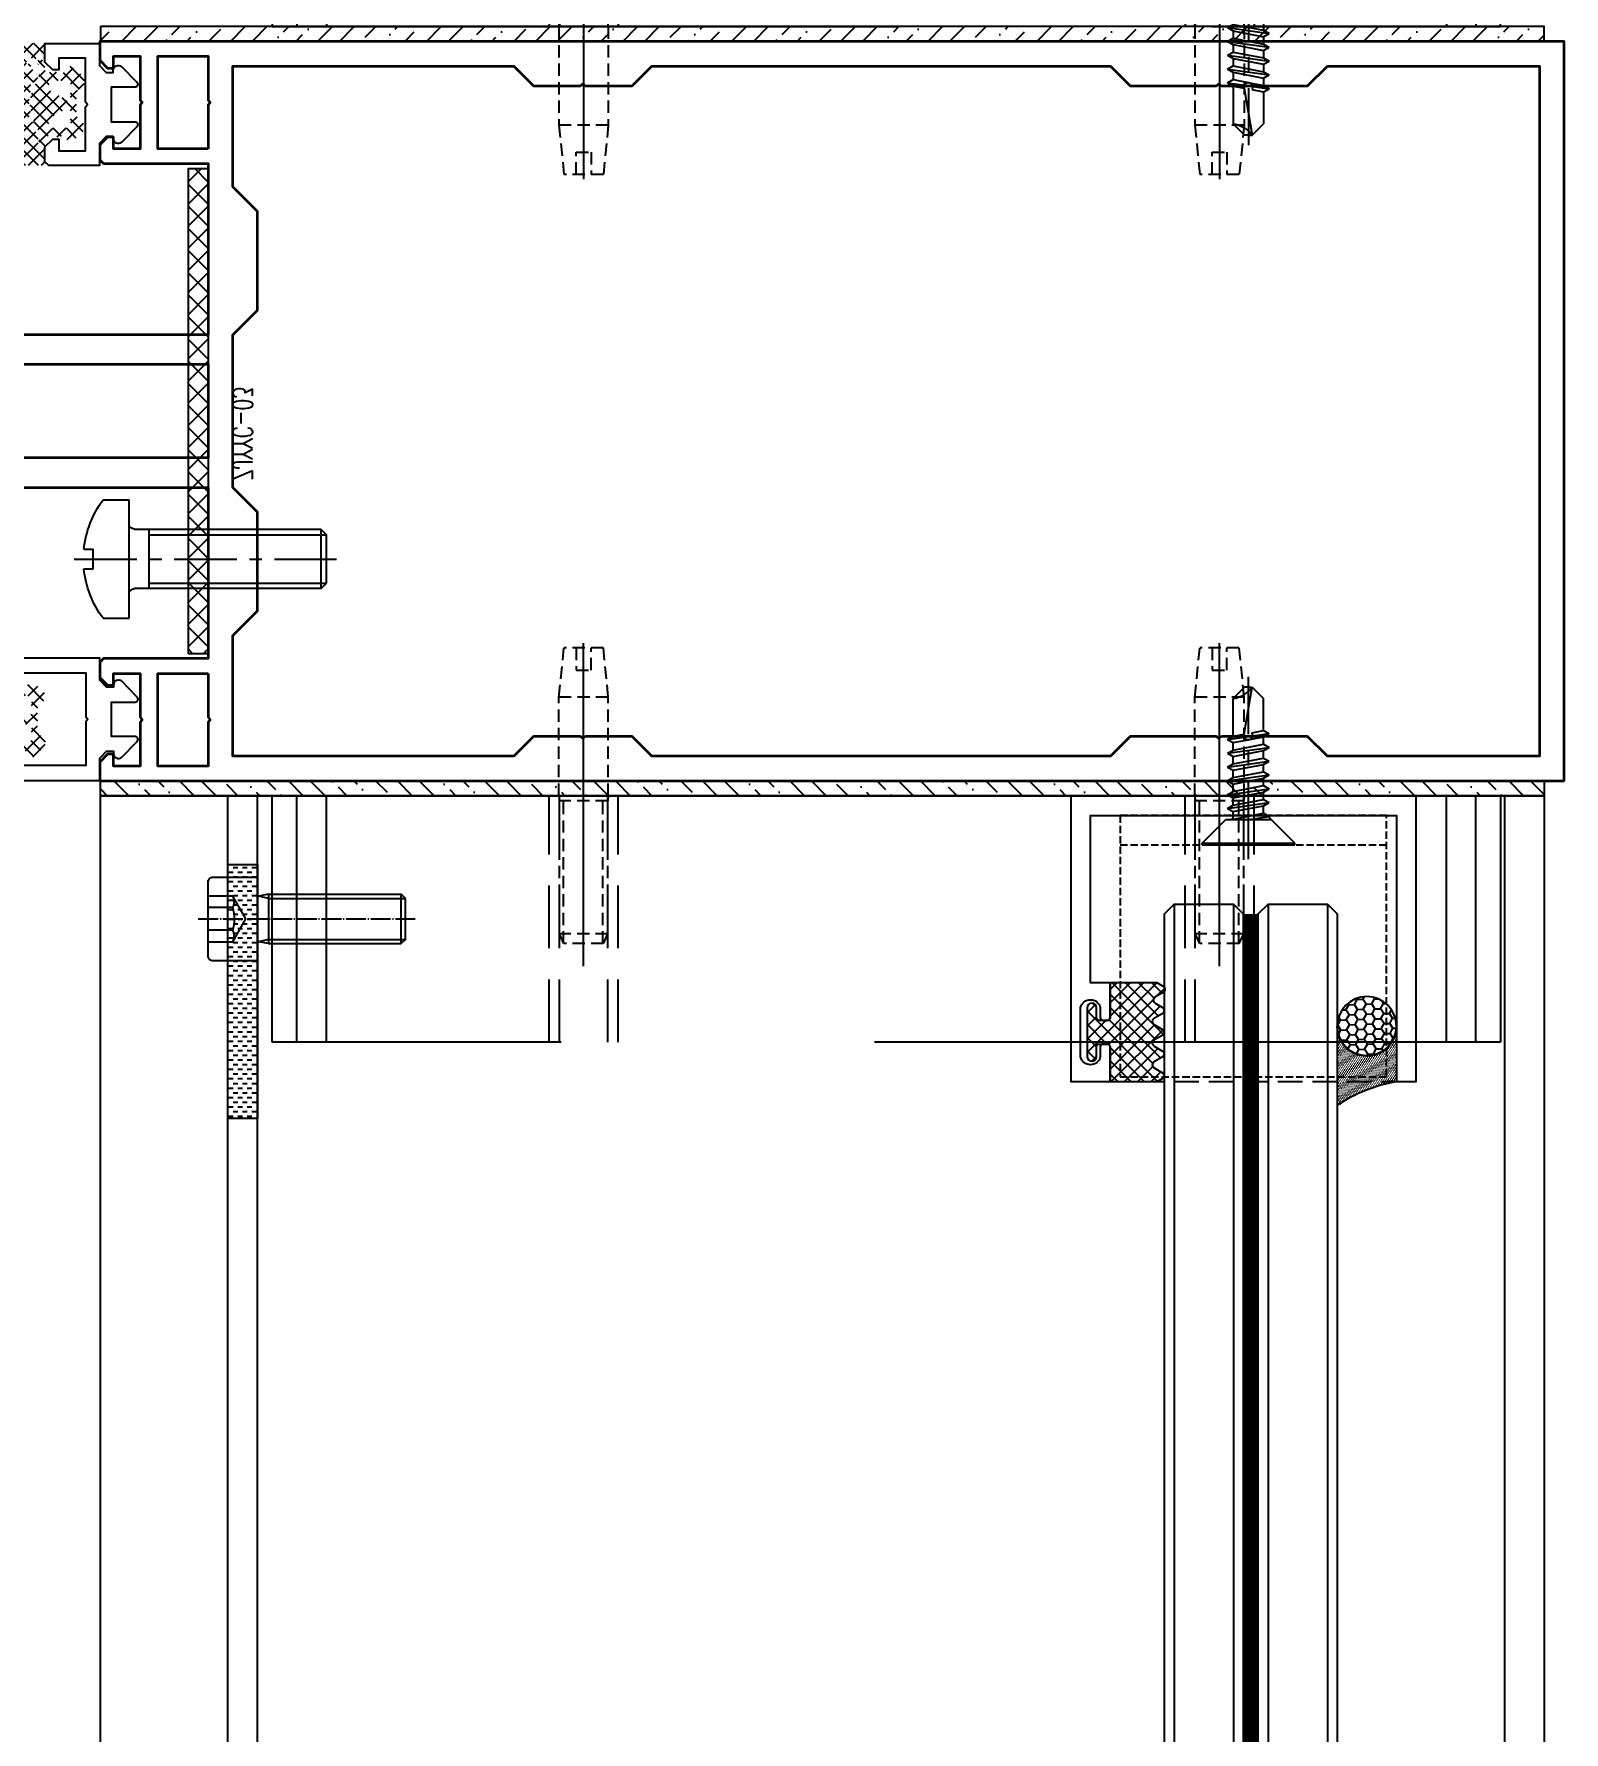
# Model space of a CAD drawing. Header units: inches. Extents: x 24920 to 61775, y 10942 to 38819.
# Drawn here: x 56619 to 56774.1, y 27935.2 to 28107.5 of the extents above; entities that cross this region are included whole.
import ezdxf

# ---------------------------------------------------------------- set-up
doc = ezdxf.new("R2010")
doc.units = ezdxf.units.IN
doc.header["$MEASUREMENT"] = 0
for name, pattern in [('__DASH', [0.35, 0.25, -0.1]), ('CENTER', [50.8, 31.75, -6.35, 6.35, -6.35]), ('DASH', [0.35, 0.25, -0.1]), ('DOTE', [2.42, 2, -0.2, 0.02, -0.2]), ('HIDDEN', [9.525, 6.35, -3.175]), ('HIDDEN2', [0.1875, 0.125, -0.0625])]:
    doc.linetypes.add(name, pattern=pattern)
for name, color, linetype in [('03', 2, 'Continuous'), ('2ACCESSORY', 201, 'Continuous'), ('2AI.EXTRUSION', 3, 'Continuous'), ('2GASK', 6, 'Continuous'), ('2SEAL', 34, 'Continuous'), ('9 隐藏线 立面细线', 9, 'HIDDEN'), ('ALUMINIUM-NUT', 2, 'Continuous'), ('EXTRN', 3, 'Continuous'), ('Gaskets', 6, 'Continuous'), ('L18', 1, 'Continuous'), ('PJ', 13, 'Continuous'), ('SCREW', 233, 'Continuous'), ('SJ-PJ', 8, 'Continuous'), ('SJ-TC', 251, 'Continuous'), ('SJ-ZX', 8, 'DOTE'), ('XC', 3, 'Continuous'), ('XX', 6, 'DASH'), ('ZX', 1, 'CENTER')]:
    doc.layers.add(name, color=color, linetype=linetype)
doc.layers.add('G-TTLB-TEXT', color=4, linetype='Continuous', lineweight=35)
doc.styles.add('FS', font='simplex.shx', dxfattribs={"width": 0.7, "height": 5, "bigfont": 'chinese.shx'})
pattern_1 = [(45, (1559538.2614, -1171362.9525), (0.8286407592, 3.0383494504), [3.90625, -0.78125, 0, -0.78125])]

# ---------------------------------------------------------------- blocks, each defined once
blk = doc.blocks.new('*U614')
at = {"layer": 'SJ-PJ', "color": 34, "true_color": 0xaf4318}
for p, q in [((-2.31, 5), (-2.31, 2.5)), ((1.15, 2.5), (1.15, 5)), ((-2.31, 2.5), (0, 1.17)), ((0, 1.17), (2.31, 2.5)), ((-2.5, -1.1), (-2.31, -0.15)), ((-2.5, -1.1), (-2.5, -14.57)), ((2.5, -1.1), (-2.5, -1.1)), ((-2.07, -1.1), (-2.31, -0.15)), ((-2.07, -1.1), (-2.07, -15)), ((2.07, -1.1), (2.31, -0.15)), ((2.07, -1.1), (2.07, -15)), ((2.5, -1.1), (2.31, -0.15)), ((2.5, -1.1), (2.5, -14.57)), ((-2.07, -15), (-2.5, -14.57)), ((-2.5, -14.57), (2.5, -14.57)), ((-2.07, -15), (2.07, -15)), ((2.07, -15), (2.5, -14.57))]:
    blk.add_line(p, q, dxfattribs=at)
blk.add_lwpolyline([(-4.25, 0), (-4.25, 4.5, -0.414214), (-3.75, 5), (3.75, 5, -0.414214), (4.25, 4.5), (4.25, 0)], format="xyb", close=True, dxfattribs=at)
for points in [[(-1.15, 2.5), (-1.15, 5)], [(2.31, 2.5), (2.31, 5)]]:
    blk.add_lwpolyline(points, dxfattribs=at)
for centre, radius, start, end in [((-1.73, 3.51), 1.16, 240.2766, 299.7959), ((0, 6.82), 4.48, 255.0298, 284.9339), ((1.73, 3.51), 1.16, 240.0919, 299.751), ((-2.5, -0.2), 0.2, 13.9723, 89.9459), ((2.5, -0.2), 0.2, 90.0541, 166.0277)]:
    blk.add_arc(centre, radius, start, end, dxfattribs=at)
at = {"layer": 'SJ-ZX', "color": 34, "true_color": 0xaf4318}
blk.add_line((0, 6), (0, -16), dxfattribs=at)
blk = doc.blocks.new('20170603114335')
at = {"layer": 'SCREW', "color": 34, "linetype": 'HIDDEN2', "ltscale": 10, "true_color": 0xaf4318}
for p, q in [((10, 2), (11, 2.46)), ((10, 2), (10, -2)), ((10, 1.95), (24.47, 1.95)), ((11, 2.46), (25, 2.46)), ((11, 2.46), (11, -2.46)), ((25, 2.5), (24.47, 2.46)), ((24.47, 2.46), (24.47, -2.46)), ((25, 2.5), (35, 2.5)), ((25, 2.5), (25, -2.5)), ((35, 2.5), (35, -2.5)), ((35, 2.5), (40, 2)), ((40, 2), (40, -2)), ((10, -2), (11, -2.46)), ((10, -2.05), (24.47, -2.05)), ((11, -2.46), (25, -2.46)), ((25, -2.5), (24.47, -2.46)), ((25, -2.5), (35, -2.5)), ((35, -2.5), (40, -2))]:
    blk.add_line(p, q, dxfattribs=at)
at = {"layer": 'SCREW', "color": 172, "true_color": 0x130dc9}
blk.add_line((7.71, 0), (40.46, 0, 21.81), dxfattribs=at)
at = {"layer": 'SCREW', "color": 34, "linetype": 'HIDDEN2', "ltscale": 10, "true_color": 0xaf4318}
blk.add_lwpolyline([(40, -0.75), (37.73, -0.75), (37.73, 0.75), (40, 0.75)], dxfattribs=at)
blk = doc.blocks.new('A$C657300AE')
at = {"layer": 'EXTRN', "color": 214, "linetype": 'HIDDEN', "ltscale": 10, "true_color": 0x9e1f86}
for p, q in [((40, 139.48), (15, 139.48)), ((40, 136.48), (15, 136.48)), ((40, 22.93), (15, 22.93)), ((40, 19.93), (15, 19.93))]:
    blk.add_line(p, q, dxfattribs=at)
at = {"layer": 'EXTRN', "color": 214, "linetype": 'HIDDEN', "true_color": 0x9e1f86}
for p, q in [((40, 116.98), (15, 116.98)), ((40, 115.94), (15, 115.94)), ((40, 111.02, 0), (15, 111.02, 0)), ((40, 109.98), (15, 109.98)), ((40, 52.5), (15, 52.5)), ((40, 51.46, 0), (15, 51.46, 0)), ((40, 46.54, 0), (15, 46.54, 0)), ((40, 45.5), (15, 45.5))]:
    blk.add_line(p, q, dxfattribs=at)
at = {"layer": 'EXTRN', "color": 214, "linetype": 'HIDDEN', "ltscale": 10, "true_color": 0x9e1f86}
blk.add_lwpolyline([(40, 141.98), (40, 17.43), (15, 17.43), (15, 141.98)], close=True, dxfattribs=at)
at = {"layer": '03', "color": 214, "true_color": 0x9e1f86, "rotation": 180}
blk.add_blockref('*U614', (27.5, 15.93, 0), dxfattribs=at)
at = {"layer": '9 隐藏线 立面细线', "extrusion": (0, 0, -1)}
for p in [(-40, 113.48, 0), (-40, 49, 0)]:
    blk.add_blockref('20170603114335', p, dxfattribs=at)
blk = doc.blocks.new('*U616')
at = {"layer": '2AI.EXTRUSION'}
h = blk.add_hatch(dxfattribs=at)
h.set_pattern_fill('ANSI36', color=8, scale=12.5, style=0)
h.set_pattern_definition(pattern_1)
h.paths.add_polyline_path([(39, -148.41), (37.5, -148.41), (37.5, -2), (39, -2)])
at = {"layer": '2AI.EXTRUSION', "color": 8, "elevation": 0}
blk.add_lwpolyline([(39, -148.41), (37.5, -148.41), (37.5, -2), (39, -2)], close=True, dxfattribs=at)
at = {"ltscale": 10}
blk.add_blockref('A$C657300AE', (24, -148.41, 0), dxfattribs=at)
blk = doc.blocks.new('*U617')
at = {"layer": '2AI.EXTRUSION'}
h = blk.add_hatch(dxfattribs=at)
h.set_pattern_fill('ANSI36', color=8, scale=12.5, style=0)
h.set_pattern_definition(pattern_1)
h.paths.add_polyline_path([(39, -148.41), (37.5, -148.41), (37.5, -2), (39, -2)])
at = {"layer": 'SJ-TC'}
h = blk.add_hatch(dxfattribs=at)
h.set_pattern_fill('DASH', color=256, scale=0.5, angle=-90, style=0)
h.set_pattern_definition([(270, (-1769.6169, 3040.06958), (-0.47625, -0.47625), [0.47625, -0.47625])])
h.paths.add_polyline_path([(45.97, -135.48), (45.97, -132.48), (71.75, -132.48), (71.75, -135.48)])
at = {"layer": '2AI.EXTRUSION', "color": 8, "linetype": 'HIDDEN', "ltscale": 20}
for p, q in [((909.5, -6, 0), (39, -6, 0)), ((909.5, -132.48, 0), (39, -132.48, 0)), ((909.5, -135.48), (39, -135.48))]:
    blk.add_line(p, q, dxfattribs=at)
at = {"layer": '2AI.EXTRUSION', "color": 8, "elevation": 0}
blk.add_lwpolyline([(39, -148.41), (37.5, -148.41), (37.5, -2), (39, -2)], close=True, dxfattribs=at)
blk.add_lwpolyline([(909.5, -148.41), (39, -148.41), (39, -2), (909.5, -2)], dxfattribs=at)
at = {"layer": 'SJ-TC', "elevation": 0}
blk.add_lwpolyline([(45.97, -135.48), (45.97, -132.48), (71.75, -132.48), (71.75, -135.48)], close=True, dxfattribs=at)
at = {"ltscale": 10}
blk.add_blockref('A$C657300AE', (24, -148.41, 0), dxfattribs=at)
blk = doc.blocks.new('20191016153622')
at = {"layer": '2AI.EXTRUSION'}
blk.add_lwpolyline([(0, -1.67), (0, -1.75), (-2.41, -1.75, 0.693725), (-2.6, -2.28), (-1.05, -3.85, 0.643222), (-0.22, -3.47), (-0.22, -3.25), (0.49, -3.25), (1.18, -3.95), (1.18, -6.2), (6.3, -6.2), (6.7, -5.8), (6.7, -4.3), (5.9, -3.5), (5.3, -3.5), (5.3, -4.7), (2.6, -4.7), (2.6, -0.25), (2.4, 0), (2.6, 0.25), (2.6, 4.7), (5.3, 4.7), (5.3, 3.5), (5.9, 3.5), (6.7, 4.3), (6.7, 6.2), (1.18, 6.2), (1.18, 3.95), (0.49, 3.25), (-0.22, 3.25), (-0.22, 3.47, 0.643222), (-1.05, 3.85), (-2.6, 2.28, 0.693725), (-2.41, 1.75), (0, 1.75), (0, 1.67), (0, -1.67)], format="xyb", dxfattribs=at)
blk = doc.blocks.new('A$C733F4AF4')
at = {"layer": '2GASK'}
h = blk.add_hatch(dxfattribs=at)
h.set_pattern_fill('ANSI37', color=8, scale=7.5, style=0)
h.set_pattern_definition([(45, (-28.8, -66.8), (-0.662913, 0.662913), []), (135, (-28.8, -66.8), (-0.662913, -0.662913), [])])
edge = h.paths.add_edge_path()
edge.add_line((6.2, -2.76), (4.7, -2.76))
edge.add_ellipse((4.4, -2.76), major_axis=(-0.212, 0.212), ratio=1, start_angle=45, end_angle=225, ccw=False)
edge.add_line((4.1, -2.76), (3.5, -2.76))
edge.add_ellipse((3.5, -2.46), major_axis=(-0.212, 0.212), ratio=1, start_angle=45.0185, end_angle=134.0948, ccw=False)
edge.add_ellipse((0.16, -1.67), major_axis=(2.22, 2.22), ratio=1, start_angle=300.4979, end_angle=329.5021)
edge.add_line((3.2, -0.89), (3.2, -0.76))
edge.add_line((3.2, -0.76), (3.7, -0.47))
edge.add_ellipse((3.55, -0.21), major_axis=(0.212, 0.212), ratio=1, start_angle=255.0049, end_angle=354.9897)
edge.add_line((3.78, -0.02), (2.96, 0.95))
edge.add_ellipse((2.35, 0.44), major_axis=(-0.566, 0.566), ratio=1, start_angle=264.9967, end_angle=382.3844)
edge.add_ellipse((1.15, 0.94), major_axis=(-0.354, 0.354), ratio=1, start_angle=135.0003, end_angle=202.3776, ccw=False)
edge.add_line((1.15, 0.44), (-1.15, 0.44))
edge.add_ellipse((-1.15, 0.94), major_axis=(0.354, 0.354), ratio=1, start_angle=157.6209, end_angle=225.0012, ccw=False)
edge.add_ellipse((-2.35, 0.44), major_axis=(0.566, 0.566), ratio=1, start_angle=337.6228, end_angle=454.9969)
edge.add_line((-2.96, 0.95), (-3.78, -0.02))
edge.add_ellipse((-3.55, -0.21), major_axis=(-0.212, 0.212), ratio=1, start_angle=4.9887, end_angle=105.0017)
edge.add_line((-3.7, -0.47), (-3.2, -0.76))
edge.add_line((-3.2, -0.76), (-3.2, -0.89))
edge.add_ellipse((-0.16, -1.67), major_axis=(-2.22, 2.22), ratio=1, start_angle=30.517, end_angle=58.1975)
edge.add_ellipse((-3.51, -2.46), major_axis=(0.212, 0.212), ratio=1, start_angle=225, end_angle=328.1975, ccw=False)
edge.add_line((-3.51, -2.76), (-4.16, -2.76))
edge.add_ellipse((-3.97, -3.03), major_axis=(-0.233, 0.233), ratio=1, start_angle=-9.9099, end_angle=135)
edge.add_line((-3.97, -3.36), (-2.75, -3.36))
edge.add_ellipse((-2.75, -3.66), major_axis=(-0.212, 0.212), ratio=1, start_angle=279.1588, end_angle=315, ccw=False)
edge.add_ellipse((0, 0.15), major_axis=(3.11, 3.11), ratio=1, start_angle=189.1588, end_angle=260.0779)
edge.add_ellipse((2.82, -3.86), major_axis=(0.354, 0.354), ratio=1, start_angle=405, end_angle=440.0779, ccw=False)
edge.add_line((2.82, -3.36), (4.1, -3.36))
edge.add_ellipse((4.1, -4.01), major_axis=(0.46, 0.46), ratio=1, start_angle=225, end_angle=405, ccw=False)
edge.add_ellipse((4.1, -4.26), major_axis=(0.283, 0.283), ratio=1, start_angle=164.9937, end_angle=225, ccw=False)
edge.add_line((3.75, -4.46), (3.47, -3.97))
edge.add_ellipse((2.61, -4.47), major_axis=(0.707, 0.707), ratio=1, start_angle=345.0023, end_angle=404.1728)
edge.add_ellipse((2.62, -3.81), major_axis=(-0.239, 0.239), ratio=1, start_angle=-45.8217, end_angle=41.9975)
edge.add_line((2.28, -3.79), (2.27, -3.94))
edge.add_ellipse((2, -3.92), major_axis=(0.192, 0.192), ratio=1, start_angle=195.011, end_angle=311.9853, ccw=False)
edge.add_line((1.86, -4.16), (1.68, -4.05))
edge.add_ellipse((1.52, -4.33), major_axis=(-0.223, 0.223), ratio=1, start_angle=-74.993, end_angle=26.9967)
edge.add_line((1.22, -4.23), (1.17, -4.36))
edge.add_ellipse((0.89, -4.27), major_axis=(0.212, 0.212), ratio=1, start_angle=180.0005, end_angle=297.0009, ccw=False)
edge.add_line((0.68, -4.48), (0.53, -4.34))
edge.add_ellipse((0.31, -4.57), major_axis=(-0.223, 0.223), ratio=1, start_angle=269.991, end_angle=372.0104)
edge.add_line((0.05, -4.39), (-0.03, -4.51))
edge.add_ellipse((-0.28, -4.35), major_axis=(-0.212, 0.212), ratio=1, start_angle=75.0003, end_angle=191.9985, ccw=False)
edge.add_line((-0.54, -4.5), (-0.64, -4.33))
edge.add_ellipse((-0.92, -4.49), major_axis=(0.223, 0.223), ratio=1, start_angle=345.0026, end_angle=446.9974)
edge.add_line((-1.13, -4.25), (-1.24, -4.35))
edge.add_ellipse((-1.44, -4.12), major_axis=(0.212, 0.212), ratio=1, start_angle=149.9955, end_angle=267.0028, ccw=False)
edge.add_line((-1.73, -4.2), (-1.78, -4))
edge.add_ellipse((-2.07, -4.08), major_axis=(0.212, 0.212), ratio=1, start_angle=330.0015, end_angle=431.9968)
edge.add_line((-2.21, -3.81), (-2.34, -3.88))
edge.add_ellipse((-2.48, -3.61), major_axis=(-0.212, 0.212), ratio=1, start_angle=45.0112, end_angle=161.991, ccw=False)
edge.add_line((-2.78, -3.61), (-2.78, -3.46))
edge.add_line((-2.78, -3.46), (-4.05, -3.46))
edge.add_ellipse((-4.05, -2.96), major_axis=(0.354, 0.354), ratio=1, start_angle=142.1737, end_angle=225.0088, ccw=False)
edge.add_ellipse((-4.85, -3.06), major_axis=(-0.212, 0.212), ratio=1, start_angle=232.1885, end_angle=314.997)
edge.add_line((-4.85, -2.76), (-6.2, -2.76))
edge.add_line((-6.2, -2.76), (-6.2, -9.86))
edge.add_line((-6.2, -9.86), (-5.77, -10.61))
edge.add_ellipse((-5.51, -10.46), major_axis=(-0.212, 0.212), ratio=1, start_angle=74.9964, end_angle=195.0036)
edge.add_line((-5.25, -10.61), (-4.76, -9.76))
edge.add_ellipse((-4.4, -9.97), major_axis=(-0.29, 0.29), ratio=1, start_angle=-104.9948, end_angle=14.9948, ccw=False)
edge.add_line((-4.05, -9.76), (-3.56, -10.61))
edge.add_ellipse((-3.3, -10.46), major_axis=(-0.212, 0.212), ratio=1, start_angle=74.9964, end_angle=195.0036)
edge.add_line((-3.04, -10.61), (-2.55, -9.76))
edge.add_ellipse((-2.2, -9.97), major_axis=(-0.29, 0.29), ratio=1, start_angle=-105.0015, end_angle=15.0015, ccw=False)
edge.add_line((-1.84, -9.76), (-1.36, -10.61))
edge.add_ellipse((-1.1, -10.46), major_axis=(-0.212, 0.212), ratio=1, start_angle=74.9964, end_angle=195.0036)
edge.add_line((-0.84, -10.61), (-0.37, -9.81))
edge.add_ellipse((0.06, -10.08), major_axis=(-0.361, 0.361), ratio=1, start_angle=-71.6614, end_angle=13.1931, ccw=False)
edge.add_ellipse((5.09, -0.06), major_axis=(7.57, 7.57), ratio=1, start_angle=198.3398, end_angle=224.9994)
edge.add_line((5.09, -10.76), (5.76, -10.76))
edge.add_ellipse((5.76, -10.56), major_axis=(-0.141, 0.141), ratio=1, start_angle=134.9773, end_angle=225.038)
edge.add_line((5.96, -10.56), (5.96, -10.46))
edge.add_ellipse((5.36, -10.46), major_axis=(-0.424, 0.424), ratio=1, start_angle=224.9876, end_angle=315.0102)
edge.add_line((5.36, -9.86), (4.75, -9.86))
edge.add_ellipse((4.75, -3.56), major_axis=(-4.45, 4.45), ratio=1, start_angle=106.9279, end_angle=134.9996, ccw=False)
edge.add_ellipse((1.95, -8.81), major_axis=(0.247, 0.247), ratio=1, start_angle=21.0016, end_angle=196.9252, ccw=False)
edge.add_line((2.09, -8.49), (4.3, -9.47))
edge.add_ellipse((4.71, -8.56), major_axis=(-0.707, 0.707), ratio=1, start_angle=111.0062, end_angle=134.9955)
edge.add_line((4.71, -9.56), (6, -9.56))
edge.add_ellipse((6, -9.36), major_axis=(0.141, 0.141), ratio=1, start_angle=225.0039, end_angle=314.9917)
edge.add_line((6.2, -9.36), (6.2, -2.76))
edge = h.paths.add_edge_path(flags=16)
edge.add_line((-1.36, -2.21), (-0.44, -0.61))
edge.add_ellipse((-0.7, -0.46), major_axis=(0.212, 0.212), ratio=1, start_angle=285.0027, end_angle=405.0013)
edge.add_line((-0.7, -0.16), (-1.9, -0.16))
edge.add_ellipse((-1.9, -0.66), major_axis=(-0.354, 0.354), ratio=1, start_angle=-44.9908, end_angle=44.9908)
edge.add_line((-2.4, -0.66), (-2.4, -1.86))
edge.add_ellipse((-1.9, -1.86), major_axis=(0.354, 0.354), ratio=1, start_angle=135.009, end_angle=224.991)
edge.add_line((-1.9, -2.36), (-1.62, -2.36))
edge.add_ellipse((-1.62, -2.06), major_axis=(-0.212, 0.212), ratio=1, start_angle=134.9893, end_angle=195.005)
edge = h.paths.add_edge_path(flags=16)
edge.add_ellipse((1.9, -1.86), major_axis=(0.353, 0.353), ratio=1, start_angle=224.9897, end_angle=315.0103)
edge.add_line((2.4, -1.86), (2.4, -0.66))
edge.add_ellipse((1.9, -0.66), major_axis=(0.353, 0.353), ratio=1, start_angle=314.9899, end_angle=405.0101)
edge.add_line((1.9, -0.16), (0.7, -0.16))
edge.add_ellipse((0.7, -0.46), major_axis=(0.212, 0.212), ratio=1, start_angle=44.9936, end_angle=165.0024)
edge.add_line((0.44, -0.61), (1.36, -2.21))
edge.add_ellipse((1.62, -2.06), major_axis=(-0.212, 0.212), ratio=1, start_angle=74.9936, end_angle=135.0121)
edge.add_line((1.62, -2.36), (1.9, -2.36))
blk = doc.blocks.new('20200418142756')
at = {"layer": '2AI.EXTRUSION', "color": 4}
blk.add_lwpolyline([(-1.67, -5.52), (-1.75, -5.52), (-1.75, -3.11, 0.693725), (-2.28, -2.92), (-3.85, -4.47, 0.643222), (-3.47, -5.3), (-3.25, -5.3), (-3.25, -6.01), (-3.95, -6.7), (-6.2, -6.7), (-6.2, -15.82), (-5.8, -16.22), (-4.3, -16.22), (-3.5, -15.42), (-3.5, -14.82), (-4.7, -14.82), (-4.7, -8.12), (-0.25, -8.12), (0, -7.92), (0.25, -8.12), (4.7, -8.12), (4.7, -14.82), (3.5, -14.82), (3.5, -15.42), (4.3, -16.22), (6.2, -16.22), (6.2, -6.7), (3.95, -6.7), (3.25, -6.01), (3.25, -5.3), (3.47, -5.3, 0.643222), (3.85, -4.47), (2.28, -2.92, 0.693725), (1.75, -3.11), (1.75, -5.52), (1.67, -5.52), (-1.67, -5.52)], format="xyb", dxfattribs=at)
blk.add_blockref('A$C733F4AF4', (0, -13.46))
blk = doc.blocks.new('A$C505C486D')
at = {"color": 3, "ltscale": 10}
blk.add_lwpolyline([(37.5, 190), (-37.5, 190), (-37.5, 41.52), (-35.6, 41.52), (-34.8, 42.32), (-34.8, 42.92), (-36, 42.92), (-36, 45.62), (-31.55, 45.62), (-31.3, 45.82), (-31.05, 45.62), (-26.6, 45.62), (-26.6, 42.92), (-27.8, 42.92), (-27.8, 42.32), (-27, 41.52), (-25.5, 41.52), (-25.1, 41.92), (-25.1, 52.52), (-7.75, 52.52), (-7.75, 4.5), (-4.43, 4.5, 0.464189), (-3.25, 5.98), (-3.25, 7.5), (-5.25, 7.5), (-5.25, 14), (-0.25, 14), (0, 14.2), (0.25, 14), (5.25, 14), (5.25, 7.5), (3.25, 7.5), (3.25, 5.5, 0.414214), (4.25, 4.5), (7.75, 4.5), (7.75, 52.52), (25.1, 52.52), (25.1, 41.92), (25.5, 41.52), (27, 41.52), (27.8, 42.32), (27.8, 42.92), (26.6, 42.92), (26.6, 45.62), (31.05, 45.62), (31.3, 45.82), (31.55, 45.62), (36, 45.62), (36, 42.92), (34.8, 42.92), (34.8, 42.32), (35.6, 41.52), (37.5, 41.52)], format="xyb", close=True, dxfattribs=at)
for points in [[(33, 155.25), (33.2, 155), (33, 154.75), (33, 146), (35, 144), (35, 97.52), (33, 95.52), (33, 90.77), (33.2, 90.52), (33, 90.27), (33, 85.52), (35, 83.52), (35, 55.02), (22.75, 55.02), (20.25, 57.52), (10.25, 57.52), (7.75, 55.02), (0, 55.02), (-7.75, 55.02), (-10.25, 57.52), (-20.25, 57.52), (-22.75, 55.02), (-35, 55.02), (-35, 83.52), (-33, 85.52), (-33, 90.27), (-33.2, 90.52), (-33, 90.77), (-33, 95.52), (-35, 97.52), (-35, 144), (-33, 146), (-33, 154.75), (-33.2, 155), (-33, 155.25), (-33, 164), (-35, 166), (-35, 187.5), (35, 187.5), (35, 166), (33, 164)], [(-26.6, 52.52), (-26.6, 47.42), (-36, 47.42), (-36, 52.52), (-31.55, 52.52), (-31.3, 52.72), (-31.05, 52.52)], [(4.75, 52.52), (4.75, 18.5), (-4.75, 18.5), (-4.75, 52.52)], [(26.6, 52.52), (31.05, 52.52), (31.3, 52.72), (31.55, 52.52), (36, 52.52), (36, 47.42), (26.6, 47.42)]]:
    blk.add_lwpolyline(points, close=True, dxfattribs=at)
blk = doc.blocks.new('PH MACHINE M6x20')
at = {"layer": 'PJ'}
for p, q in [((-2.65, 6), (0, 6)), ((0, 6), (0, -6)), ((0.57, 3), (0.16, 3.17)), ((19.46, 3), (0.57, 3)), ((2, 3), (2, -3)), ((2, 2.46), (20, 2.46)), ((19.46, 3), (20, 2.46)), ((19.46, 3), (19.46, -3)), ((20, 2.46), (20, -2.46)), ((-4.6, 1), (-3.65, 1)), ((-3.65, 1), (-3.65, -1)), ((-4.6, -1), (-3.65, -1)), ((0.57, -3), (0.16, -3.17)), ((19.46, -3), (0.57, -3)), ((2, -2.46), (20, -2.46)), ((19.46, -3), (20, -2.46)), ((-2.65, -6), (0, -6))]:
    blk.add_line(p, q, dxfattribs=at)
for centre, radius, start, end in [((5.35, 0), 10, 143.1301, 174.2608), ((0.25, 3.4), 0.25, 180, 247.9406), ((5.35, 0), 10, 185.7392, 216.8699), ((0.25, -3.4), 0.25, 112.0594, 180)]:
    blk.add_arc(centre, radius, start, end, dxfattribs=at)
at = {"layer": 'ZX', "ltscale": 0.2}
blk.add_line((-5.6, 0), (21, 0), dxfattribs=at)
blk = doc.blocks.new('*U817')
at = {"layer": 'Gaskets'}
h = blk.add_hatch(dxfattribs=at)
h.set_pattern_fill('ANSI37', color=8, angle=-148.0971, style=0, double=1)
h.set_pattern_definition([(45, (-88296.2716, 19826.6485), (-1.122532015, 1.122532015), []), (135, (-88296.2716, 19826.6485), (-1.122532015, -1.122532015), [])])
h.paths.add_polyline_path([(-24.6, 50.54), (24.6, 50.54), (24.6, 52.54), (-24.6, 52.54)])
at = {"color": 8, "ltscale": 10, "elevation": 0}
blk.add_lwpolyline([(-7.75, 4.52), (-7.75, 52.54), (-25.1, 52.54), (-25.1, 41.94), (-25.5, 41.54), (-27, 41.54), (-27.8, 42.34), (-27.8, 42.94), (-26.6, 42.94), (-26.6, 45.64), (-31.05, 45.64), (-31.3, 45.84), (-31.55, 45.64), (-36, 45.64), (-36, 42.94), (-34.8, 42.94), (-34.8, 42.34), (-35.6, 41.54), (-37.5, 41.54), (-37.5, 190.02), (37.5, 190.02), (37.5, 41.54), (35.6, 41.54), (34.8, 42.34), (34.8, 42.94), (36, 42.94), (36, 45.64), (31.55, 45.64), (31.3, 45.84), (31.05, 45.64), (26.6, 45.64), (26.6, 42.94), (27.8, 42.94), (27.8, 42.34), (27, 41.54), (25.5, 41.54), (25.1, 41.94), (25.1, 52.54), (7.75, 52.54), (7.75, 4.52)], dxfattribs=at)
for points in [[(-33, 155.27), (-33.2, 155.02), (-33, 154.77), (-33, 146.02), (-35, 144.02), (-35, 97.54), (-33, 95.54), (-33, 90.79), (-33.2, 90.54), (-33, 90.29), (-33, 85.54), (-35, 83.54), (-35, 55.04), (-22.75, 55.04), (-20.25, 57.54), (-10.25, 57.54), (-7.75, 55.04), (0, 55.04), (7.75, 55.04), (10.25, 57.54), (20.25, 57.54), (22.75, 55.04), (35, 55.04), (35, 83.54), (33, 85.54), (33, 90.29), (33.2, 90.54), (33, 90.79), (33, 95.54), (35, 97.54), (35, 144.02), (33, 146.02), (33, 154.77), (33.2, 155.02), (33, 155.27), (33, 164.02), (35, 166.02), (35, 187.52), (-35, 187.52), (-35, 166.02), (-33, 164.02)], [(-26.6, 52.54), (-31.05, 52.54), (-31.3, 52.74), (-31.55, 52.54), (-36, 52.54), (-36, 47.44), (-26.6, 47.44)], [(-4.75, 52.54), (-4.75, 18.52), (4.75, 18.52), (4.75, 52.54)], [(26.6, 52.54), (26.6, 47.44), (36, 47.44), (36, 52.54), (31.55, 52.54), (31.3, 52.74), (31.05, 52.54)]]:
    blk.add_lwpolyline(points, close=True, dxfattribs=at)
at = {"layer": 'Gaskets', "color": 8, "elevation": 0}
blk.add_lwpolyline([(-24.6, 50.54), (24.6, 50.54), (24.6, 52.54), (-24.6, 52.54)], close=True, dxfattribs=at)
at = {"color": 8, "rotation": 90}
blk.add_blockref('PH MACHINE M6x20', (-15, 44.54, 0), dxfattribs=at)
at = {"color": 8, "ltscale": 10, "xscale": -1}
blk.add_blockref('20200418142756', (-31.25, 48.24, 0), dxfattribs=at)
blk.add_blockref('20200418142756', (-31.25, 48.24, 0), dxfattribs=at)
at = {"color": 8, "ltscale": 100, "rotation": 270}
blk.add_blockref('20191016153622', (31.1, 42.69, 0), dxfattribs=at)
blk.add_blockref('20191016153622', (31.1, 42.69, 0), dxfattribs=at)
at = {"color": 8}
blk.add_blockref('A$C733F4AF4', (31.1, 38.75, 0), dxfattribs=at)
blk.add_blockref('A$C733F4AF4', (31.1, 38.75, 0), dxfattribs=at)
at = {"layer": 'G-TTLB-TEXT', "color": 8, "xscale": -1}
blk.add_blockref('A$C505C486D', (0, 0.02, 0), dxfattribs=at)
at = {"layer": 'Defpoints', "color": 8, "style": 'FS', "width": 0.7}
blk.add_text('ZJYYC-03', height=2, dxfattribs=at).set_placement((-7.08, 55.04, 0))
blk = doc.blocks.new('沉头自攻自钻钉ST4.2×16')
at = {"layer": 'PJ'}
for p, q in [((0, 4.7), (0, -4.7)), ((0, 4.7), (0.2, 4.7)), ((0.2, 4.7), (0.2, -4.7)), ((0.2, 4.7), (2.6, 2.3)), ((2.6, 2.3), (2.6, 1.75)), ((2.6, 1.75), (2.6, -2.3)), ((3.7, 2.11), (3.38, 1.55)), ((3.7, 2.11), (4.3, -2.11)), ((3.7, 2.11), (4.03, 1.55)), ((5.1, 2.11), (4.78, 1.55)), ((5.1, 2.11), (5.7, -2.11)), ((5.1, 2.11), (5.43, 1.55)), ((6.5, 2.11), (6.18, 1.55)), ((6.5, 2.11), (7.1, -2.11)), ((6.5, 2.11), (6.83, 1.55)), ((7.9, 2.11), (7.58, 1.55)), ((7.9, 2.11), (8.5, -2.11)), ((7.9, 2.11), (8.23, 1.55)), ((9.3, 2.11), (8.98, 1.55)), ((9.3, 2.11), (9.9, -2.11)), ((9.3, 2.11), (9.63, 1.55)), ((10.7, 2.11), (10.38, 1.55)), ((10.7, 2.11), (10.94, 0.41)), ((10.7, 2.11), (11.03, 1.55)), ((2.6, 1.69), (3.22, -1.55)), ((2.8, 1.55), (3.38, 1.55)), ((3.38, 1.55), (3.97, -1.55)), ((4.03, 1.55), (4.62, -1.55)), ((4.03, 1.55), (4.78, 1.55)), ((4.78, 1.55), (5.37, -1.55)), ((5.43, 1.55), (6.02, -1.55)), ((5.43, 1.55), (6.18, 1.55)), ((6.18, 1.55), (6.77, -1.55)), ((6.83, 1.55), (7.42, -1.55)), ((6.83, 1.55), (7.58, 1.55)), ((7.58, 1.55), (8.17, -1.55)), ((8.23, 1.55), (8.82, -1.55)), ((8.23, 1.55), (8.98, 1.55)), ((8.98, 1.55), (9.57, -1.55)), ((9.63, 1.55), (10.22, -1.55)), ((9.63, 1.55), (10.38, 1.55)), ((10.38, 1.55), (10.68, 0)), ((11.03, 1.55), (11.24, 0.42)), ((11.03, 1.55), (11.78, 1.55)), ((11.23, 1.55), (14.85, 1.55)), ((11.26, 0.42), (16, -0.4)), ((16, 0.4), (14.85, 1.55)), ((16, 0), (16, 0.4)), ((2.6, 0), (2.9, -2.11)), ((3.22, -1.55), (2.9, -2.11)), ((3.22, -1.55), (3.97, -1.55)), ((3.97, -1.55), (4.3, -2.11)), ((4.62, -1.55), (4.3, -2.11)), ((4.62, -1.55), (5.37, -1.55)), ((5.37, -1.55), (5.7, -2.11)), ((6.02, -1.55), (5.7, -2.11)), ((6.02, -1.55), (6.77, -1.55)), ((6.77, -1.55), (7.1, -2.11)), ((7.42, -1.55), (7.1, -2.11)), ((7.42, -1.55), (8.17, -1.55)), ((8.17, -1.55), (8.5, -2.11)), ((8.82, -1.55), (8.5, -2.11)), ((8.82, -1.55), (9.57, -1.55)), ((9.57, -1.55), (9.9, -2.11)), ((10.22, -1.55), (9.9, -2.11)), ((10.22, -1.55), (10.97, -1.55)), ((10.71, -0.16), (10.97, -1.55)), ((10.97, -1.55), (11.3, -2.11)), ((11.06, -0.44), (11.3, -2.11)), ((11.62, -1.55), (11.3, -2.11)), ((11.39, -0.35), (11.62, -1.55)), ((11.62, -1.55), (12.26, -1.55)), ((11.82, -1.55), (14.85, -1.55)), ((16, -0.4), (14.85, -1.55)), ((16, 0), (16, -0.4)), ((0.2, -4.7), (2.73, -2.17)), ((2.87, -2.11), (2.9, -2.11)), ((0, -4.7), (0.2, -4.7))]:
    blk.add_line(p, q, dxfattribs=at)
for centre, radius, start, end in [((2.8, 1.75), 0.2, 180, 270), ((11.12, 0), 0.442, 71.5069, 307.8151), ((17.8, 1.98), 2.98, 188.2235, 232.8359), ((2.87, -2.31), 0.2, 90, 135)]:
    blk.add_arc(centre, radius, start, end, dxfattribs=at)
at = {"layer": 'ZX', "ltscale": 0.25}
blk.add_line((-1.45, 0), (17.04, 0), dxfattribs=at)
blk = doc.blocks.new('*U615')
blk.add_blockref('沉头自攻自钻钉ST4.2×16', (0, 0))
blk = doc.blocks.new('*U814')
at = {"color": 1, "xscale": -1, "rotation": 180}
blk.add_blockref('*U615', (-42.5, -32.01), dxfattribs=at)
blk = doc.blocks.new('*U816')
at = {"layer": '2ACCESSORY'}
h = blk.add_hatch(dxfattribs=at)
h.set_pattern_fill('HONEY', color=1, scale=0.184614, angle=-31.9067, style=0)
h.set_pattern_definition([(328.09329182, (97166.25994, 198725.31964), (1.0146789334, -0.0337792984), [0.586149691, -1.1722993822]), (88.09329182, (97166.25994, 198725.31964), (-0.4780857361, 0.8956273822), [0.586149691, -1.1722993822]), (28.09329182, (97166.25994, 198725.31964), (0.5365931973, 0.8618480838), [-1.1722993822, 0.586149691])])
h.paths.add_polyline_path([(-62.46, -22.55, -1), (-59.29, -17.45, -1)])
at = {"layer": '2SEAL'}
h = blk.add_hatch(dxfattribs=at)
h.set_pattern_fill('DOTS', color=1, scale=0.117073, angle=-32)
h.set_pattern_definition([(32, (2143.50082, -6679.29322), (0.1772936637, -0.1083690076), [0, -0.1858534584])])
edge = h.paths.add_edge_path()
edge.add_arc((-60.88, -20), 3, 90, 270, ccw=False)
edge.add_line((-60.88, -17), (-66.49, -17))
edge.add_arc((-80.86, -14.7), 14.55, 325.2446, 350.9234, ccw=False)
edge.add_line((-68.9, -23), (-60.88, -23))
at = {"layer": 'L18'}
h = blk.add_hatch(dxfattribs=at)
h.set_pattern_fill('ANSI37', color=1, scale=0.3)
h.set_pattern_definition([(45, (157852.0013, 322947.7575), (-0.673519209, 0.673519209), []), (135, (157852.0013, 322947.7575), (-0.673519209, -0.673519209), [])])
edge = h.paths.add_edge_path()
edge.add_arc((-62.59, -41.31), 0.41, 209.9985, 330.0015)
edge.add_line((-62.23, -41.52), (-61.75, -40.67))
edge.add_arc((-61.49, -40.82), 0.3, 29.9964, 150.0036, ccw=False)
edge.add_line((-61.23, -40.67), (-60.74, -41.52))
edge.add_arc((-60.38, -41.31), 0.41, 210.0052, 329.9948)
edge.add_line((-60.03, -41.52), (-59.54, -40.67))
edge.add_arc((-59.28, -40.82), 0.3, 29.9964, 150.0036, ccw=False)
edge.add_line((-59.02, -40.67), (-58.59, -41.42))
edge.add_arc((-58.23, -41.21), 0.41, 210.0052, 329.9948)
edge.add_line((-57.88, -41.42), (-57.39, -40.58))
edge.add_arc((-57.13, -40.72), 0.3, 29.9964, 150.0036, ccw=False)
edge.add_line((-56.87, -40.58), (-56.49, -41.24))
edge.add_line((-56.49, -41.24), (-56.49, -46.02))
edge.add_line((-56.49, -46.02), (-59.99, -46.02))
edge.add_arc((-59.99, -46.32), 0.3, 90, 180)
edge.add_line((-60.29, -46.32), (-60.29, -47.12))
edge.add_arc((-59.99, -47.12), 0.3, 180, 270)
edge.add_line((-59.99, -47.42), (-59.03, -47.42))
edge.add_arc((-59.03, -47.9), 0.475, -90, 90, ccw=False)
edge.add_line((-59.03, -48.37), (-63.94, -48.37))
edge.add_arc((-63.94, -47.9), 0.475, 90, 270, ccw=False)
edge.add_line((-63.94, -47.42), (-62.99, -47.42))
edge.add_arc((-62.99, -47.12), 0.3, 270, 360)
edge.add_line((-62.69, -47.12), (-62.69, -46.32))
edge.add_arc((-62.99, -46.32), 0.3, 0, 90)
edge.add_line((-62.99, -46.02), (-66.49, -46.02))
edge.add_line((-66.49, -46.02), (-66.49, -41.24))
edge.add_line((-66.49, -41.24), (-66.16, -40.67))
edge.add_arc((-65.9, -40.82), 0.3, 29.9964, 150.0036, ccw=False)
edge.add_line((-65.64, -40.67), (-65.15, -41.52))
edge.add_arc((-64.79, -41.31), 0.41, 210.0052, 329.9948)
edge.add_line((-64.44, -41.52), (-63.95, -40.67))
edge.add_arc((-63.69, -40.82), 0.3, 29.9964, 150.0036, ccw=False)
edge.add_line((-63.43, -40.67), (-62.94, -41.52))
at = {"color": 1, "linetype": '__DASH', "ltscale": 10}
blk.add_lwpolyline([(-66.49, -15), (-37.5, -15), (-37.5, -50.02), (-66.49, -50.02)], close=True, dxfattribs=at)
at = {"layer": '2ACCESSORY', "color": 1}
blk.add_circle((-60.88, -20), 3, dxfattribs=at)
at = {"layer": '2SEAL', "color": 1}
for centre, radius, start, end in [((-80.86, -14.7), 14.55, 325.2446, 350.9234), ((-60.88, -20), 3, 90, 270)]:
    blk.add_arc(centre, radius, start, end, dxfattribs=at)
at = {"layer": 'ALUMINIUM-NUT', "color": 1}
blk.add_lwpolyline([(-37.5, -50.02), (-66.49, -50.02), (-66.49, -46.02), (-62.99, -46.02), (-62.99, -46.02), (-62.99, -46.02, -0.414214), (-62.69, -46.32), (-62.69, -46.72, -0.414213), (-62.99, -47.02), (-63.99, -47.02, 0.8), (-63.99, -49.02), (-58.99, -49.02, 0.8), (-58.99, -47.02), (-59.99, -47.02, -0.414213), (-60.29, -46.72), (-60.29, -46.32, -0.414213), (-59.99, -46.02), (-56.49, -46.02), (-56.49, -48.02), (-39.5, -48.02), (-39.5, -17), (-66.49, -17), (-66.49, -15), (-37.5, -15)], format="xyb", close=True, dxfattribs=at)
at = {"layer": 'L18', "color": 1}
blk.add_lwpolyline([(-62.94, -41.52, 0.577368), (-62.23, -41.52), (-61.75, -40.67, -0.577392), (-61.23, -40.67), (-60.74, -41.52, 0.577289), (-60.03, -41.52), (-59.54, -40.67, -0.577392), (-59.02, -40.67), (-58.59, -41.42, 0.577289), (-57.88, -41.42), (-57.39, -40.58, -0.577392), (-56.87, -40.58), (-56.49, -41.24), (-56.49, -46.02), (-59.99, -46.02, 0.414214), (-60.29, -46.32), (-60.29, -47.12, 0.414213), (-59.99, -47.42), (-59.03, -47.42, -1), (-59.03, -48.37), (-63.94, -48.37, -1), (-63.94, -47.42), (-62.99, -47.42, 0.414214), (-62.69, -47.12), (-62.69, -46.32, 0.414214), (-62.99, -46.02), (-66.49, -46.02), (-66.49, -41.24), (-66.16, -40.67, -0.577392), (-65.64, -40.67), (-65.15, -41.52, 0.577289), (-64.44, -41.52), (-63.95, -40.67, -0.577392), (-63.43, -40.67), (-62.94, -41.52)], format="xyb", dxfattribs=at)
at = {"layer": 'XC', "color": 1}
for p, q in [((-48.49, -24), (-202.59, -24, 0)), ((-48.49, -30), (-202.61, -30, 0)), ((-48.49, -33.52), (-202.61, -33.52, 0)), ((-48.49, -39.52), (-202.61, -39.52, 0))]:
    blk.add_line(p, q, dxfattribs=at)
for points in [[(-202.61, -31), (-49.49, -31), (-48.49, -30), (-48.49, -24), (-49.49, -23), (-202.61, -23)], [(-202.61, -40.52), (-49.49, -40.52), (-48.49, -39.52), (-48.49, -33.52), (-49.49, -32.52), (-202.61, -32.52)]]:
    blk.add_lwpolyline(points, dxfattribs=at)
at = {"layer": 'XX', "color": 1, "ltscale": 3}
blk.add_line((-42.5, -45.01), (-42.5, -18.01), dxfattribs=at)
blk.add_lwpolyline([(-66.02, -18.01), (-39.5, -18.01), (-39.5, -45.01), (-66.02, -45.01)], close=True, dxfattribs=at)
at = {"layer": 'XX', "color": 1, "const_width": 1.52}
blk.add_lwpolyline([(-49.49, -31.76), (-202.61, -31.76)], dxfattribs=at)
at = {"color": 1, "xscale": -1, "rotation": 180}
blk.add_blockref('*U615', (-42.5, -32.01), dxfattribs=at)
blk = doc.blocks.new('herhh')
at = {"color": 1, "rotation": 270}
for name, p in [('*U814', (56945.6, 27895.2, 0)), ('*U617', (56945.6, 27893.7))]:
    blk.add_blockref(name, p, dxfattribs=at)
at = {"color": 1, "xscale": -1, "rotation": 270}
for name, p in [('*U817', (56755.58, 27893.7)), ('*U616', (56945.6, 27893.7)), ('*U816', (56945.6, 27892.2, 0))]:
    blk.add_blockref(name, p, dxfattribs=at)

msp = doc.modelspace()

# ---------------------------------------------------------------- block references
msp.add_blockref('herhh', (-171.5, 175.5))

doc.saveas('drawing.dxf')
